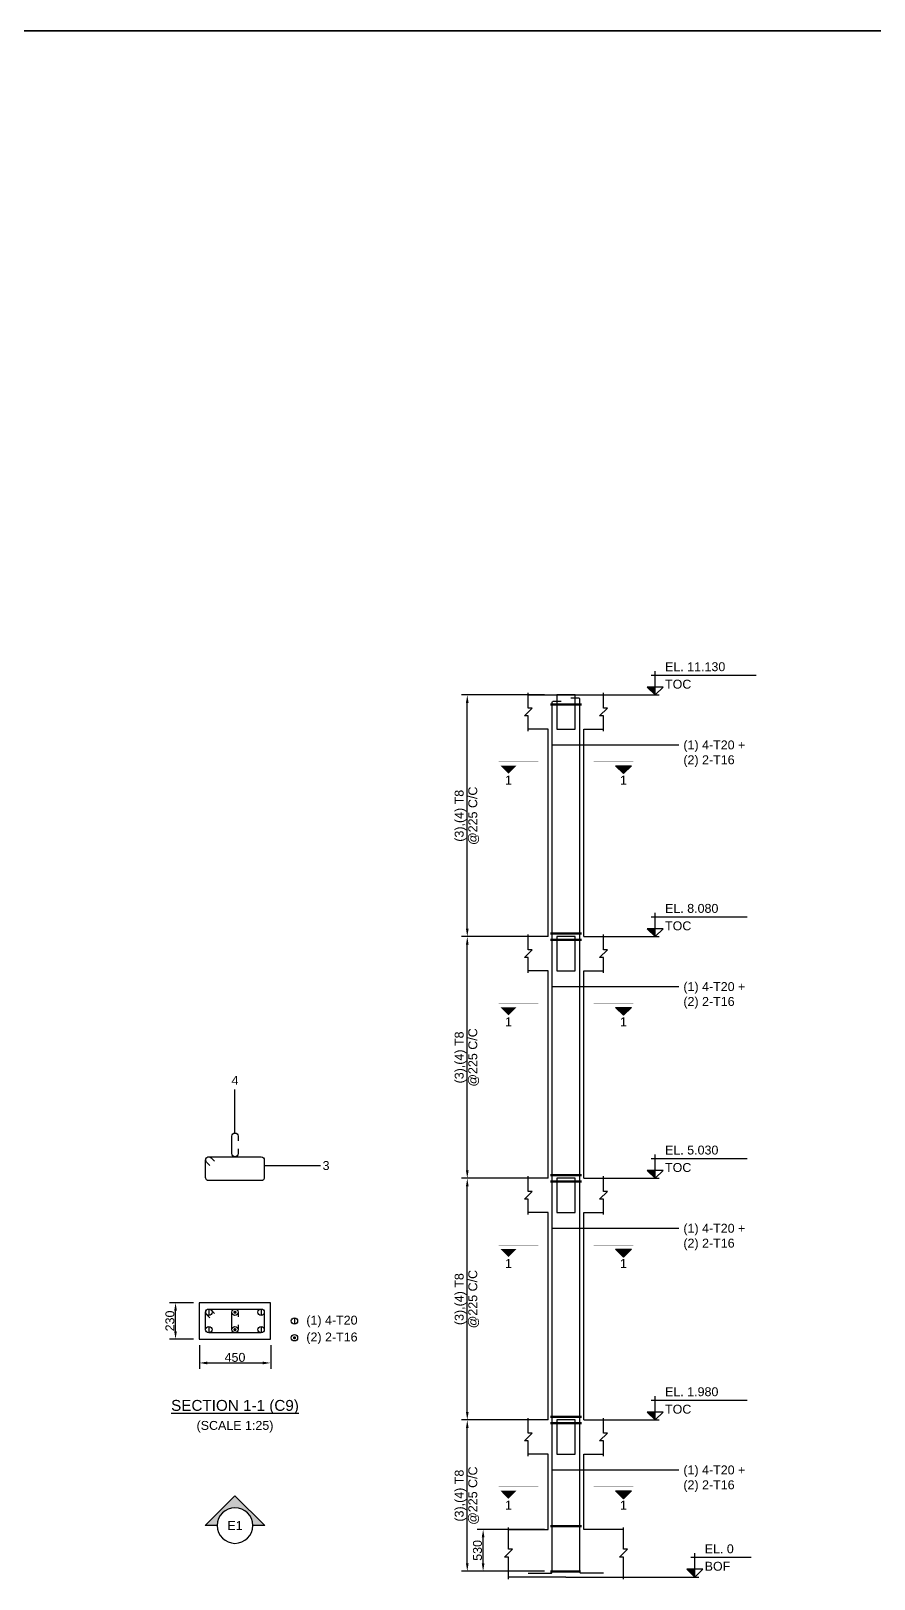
# Model space of a CAD drawing. Header units: inches. Extents: x -816171 to 9366335, y -450961 to 689132.
# Drawn here: x -183303 to -162033, y 47001 to 86049 of the extents above; entities that cross this region are included whole.
import ezdxf
from ezdxf.enums import TextEntityAlignment as Align

# ---------------------------------------------------------------- set-up
doc = ezdxf.new("R2010")
doc.units = ezdxf.units.IN
doc.header["$MEASUREMENT"] = 0
doc.linetypes.add('SCHidden', pattern=[1000, 500, -500])
for name, color, linetype in [('colSectionMarkLayer', 5, 'Continuous'), ('Concrete Line', 2, 'Continuous'), ('Dim', 31, 'Continuous'), ('Hatch', 25, 'Continuous'), ('Labels', 4, 'Continuous'), ('Link', 225, 'Continuous'), ('Reinforcement', 130, 'Continuous'), ('Text', 31, 'Continuous')]:
    doc.layers.add(name, color=color, linetype=linetype)
doc.styles.add('SC-BBS1', font='SansSerif')
doc.styles.add('SC-COL2', font='SansSerif')
doc.styles.get("Standard").update_dxf_attribs({"font": 'txt.shx'})
doc.dimstyles.new('ColumnSch', dxfattribs={"dimtxt": 225, "dimasz": 200, "dimexe": 150, "dimexo": 150, "dimgap": 25, "dimtad": 1, "dimtoh": 1, "dimdec": 4, "dimzin": 0, "dimdsep": 46, "dimtxsty": 'SC-COL2', "dimcen": 0.09, "dimclrd": 8, "dimclre": 8, "dimclrt": 31, "dimadec": 0, "dimazin": 0, "dimtfac": 1, "dimtdec": 0, "dimtix": 1, "dimtofl": 0, "dimtmove": 0, "dimatfit": 3, "dimfxl": 1, "dimtolj": 1, "dimtzin": 0, "dimarcsym": 0})
doc.dimstyles.get("Standard").update_dxf_attribs({"dimtxt": 0.18, "dimasz": 0.18, "dimexe": 0.18, "dimexo": 0.0625, "dimgap": 0.09, "dimtad": 0, "dimtih": 1, "dimtoh": 1, "dimdec": 4, "dimzin": 0, "dimdsep": 46, "dimtxsty": 'Standard', "dimcen": 0.09, "dimadec": 0, "dimazin": 0, "dimtfac": 1, "dimtdec": 4, "dimtofl": 0, "dimtmove": 0, "dimatfit": 3, "dimfxl": 1, "dimtolj": 1, "dimtzin": 0, "dimarcsym": 0})

# ---------------------------------------------------------------- blocks, each defined once
blk = doc.blocks.new('*D400')
at = {"layer": 'DEFPOINTS', "color": 0, "transparency": 16777216}
for p in [(-172295, 51013), (-170195, 51013), (-170195, 47195)]:
    blk.add_point(p, dxfattribs=at)
at = {"layer": 'Dim', "color": 8, "lineweight": -2, "transparency": 16777216}
for p, q in [((-170345, 51013), (-172445, 51013)), ((-172295, 47395), (-172295, 50813)), ((-170345, 47195), (-172445, 47195))]:
    blk.add_line(p, q, dxfattribs=at)
at = {"layer": 'Dim', "color": 8, "transparency": 16777216}
for points in [[(-172329, 50813), (-172262, 50813), (-172295, 51013)], [(-172329, 47395), (-172262, 47395), (-172295, 47195)]]:
    blk.add_solid(points, dxfattribs=at)
at = {"layer": 'Dim', "color": 31, "lineweight": 50, "transparency": 16777216, "char_height": 225, "attachment_point": 5, "rotation": 90, "style": 'SC-COL2'}
for s, insert in [('\\A1;(3),(4) T8', (-172466, 49104)), ('\\A1;@225 C/C', (-172134, 49104))]:
    blk.add_mtext(s, dxfattribs=dict(at, insert=insert))
blk = doc.blocks.new('*D401')
at = {"layer": 'DEFPOINTS', "color": 0, "transparency": 16777216}
for p in [(-171895, 48251), (-170195, 48251), (-170195, 47195)]:
    blk.add_point(p, dxfattribs=at)
at = {"layer": 'Dim', "color": 8, "lineweight": -2, "transparency": 16777216}
for p, q in [((-170345, 48251), (-172045, 48251)), ((-171895, 47395), (-171895, 48051)), ((-170345, 47195), (-172045, 47195))]:
    blk.add_line(p, q, dxfattribs=at)
at = {"layer": 'Dim', "color": 8, "transparency": 16777216}
for points in [[(-171929, 48051), (-171862, 48051), (-171895, 48251)], [(-171929, 47395), (-171862, 47395), (-171895, 47195)]]:
    blk.add_solid(points, dxfattribs=at)
at = {"layer": 'Dim', "color": 31, "lineweight": 50, "transparency": 16777216, "insert": (-172037, 47723), "char_height": 225, "attachment_point": 5, "rotation": 90, "style": 'SC-COL2'}
blk.add_mtext('\\A1;530', dxfattribs=at)
blk = doc.blocks.new('*D402')
at = {"layer": 'DEFPOINTS', "color": 0, "transparency": 16777216}
for p in [(-172295, 57109), (-170195, 57109), (-170195, 51013)]:
    blk.add_point(p, dxfattribs=at)
at = {"layer": 'Dim', "color": 8, "lineweight": -2, "transparency": 16777216}
for p, q in [((-170345, 57109), (-172445, 57109)), ((-172295, 51213), (-172295, 56909)), ((-170345, 51013), (-172445, 51013))]:
    blk.add_line(p, q, dxfattribs=at)
at = {"layer": 'Dim', "color": 8, "transparency": 16777216}
for points in [[(-172329, 56909), (-172262, 56909), (-172295, 57109)], [(-172329, 51213), (-172262, 51213), (-172295, 51013)]]:
    blk.add_solid(points, dxfattribs=at)
at = {"layer": 'Dim', "color": 31, "lineweight": 50, "transparency": 16777216, "char_height": 225, "attachment_point": 5, "rotation": 90, "style": 'SC-COL2'}
for s, insert in [('\\A1;(3),(4) T8', (-172466, 54061)), ('\\A1;@225 C/C', (-172134, 54061))]:
    blk.add_mtext(s, dxfattribs=dict(at, insert=insert))
blk = doc.blocks.new('*D403')
at = {"layer": 'DEFPOINTS', "color": 0, "transparency": 16777216}
for p in [(-172295, 63205), (-170195, 63205), (-170195, 57109)]:
    blk.add_point(p, dxfattribs=at)
at = {"layer": 'Dim', "color": 8, "lineweight": -2, "transparency": 16777216}
for p, q in [((-170345, 63205), (-172445, 63205)), ((-172295, 57309), (-172295, 63005)), ((-170345, 57109), (-172445, 57109))]:
    blk.add_line(p, q, dxfattribs=at)
at = {"layer": 'Dim', "color": 8, "transparency": 16777216}
for points in [[(-172329, 63005), (-172262, 63005), (-172295, 63205)], [(-172329, 57309), (-172262, 57309), (-172295, 57109)]]:
    blk.add_solid(points, dxfattribs=at)
at = {"layer": 'Dim', "color": 31, "lineweight": 50, "transparency": 16777216, "char_height": 225, "attachment_point": 5, "rotation": 90, "style": 'SC-COL2'}
for s, insert in [('\\A1;(3),(4) T8', (-172466, 60157)), ('\\A1;@225 C/C', (-172134, 60157))]:
    blk.add_mtext(s, dxfattribs=dict(at, insert=insert))
blk = doc.blocks.new('*D404')
at = {"layer": 'DEFPOINTS', "color": 0, "transparency": 16777216}
for p in [(-172295, 69301), (-170195, 69301), (-170195, 63205)]:
    blk.add_point(p, dxfattribs=at)
at = {"layer": 'Dim', "color": 8, "lineweight": -2, "transparency": 16777216}
for p, q in [((-170345, 69301), (-172445, 69301)), ((-172295, 63405), (-172295, 69101)), ((-170345, 63205), (-172445, 63205))]:
    blk.add_line(p, q, dxfattribs=at)
at = {"layer": 'Dim', "color": 8, "transparency": 16777216}
for points in [[(-172329, 69101), (-172262, 69101), (-172295, 69301)], [(-172329, 63405), (-172262, 63405), (-172295, 63205)]]:
    blk.add_solid(points, dxfattribs=at)
at = {"layer": 'Dim', "color": 31, "lineweight": 50, "transparency": 16777216, "char_height": 225, "attachment_point": 5, "rotation": 90, "style": 'SC-COL2'}
for s, insert in [('\\A1;(3),(4) T8', (-172466, 66253)), ('\\A1;@225 C/C', (-172134, 66253))]:
    blk.add_mtext(s, dxfattribs=dict(at, insert=insert))
blk = doc.blocks.new('*D409')
at = {"layer": 'DEFPOINTS', "color": 0, "transparency": 16777216}
for p in [(-179055, 53051), (-177255, 53051), (-177255, 52451)]:
    blk.add_point(p, dxfattribs=at)
at = {"layer": 'Dim', "color": 8, "lineweight": -2, "transparency": 16777216}
for p, q in [((-179055, 52901), (-179055, 52301)), ((-177255, 52901), (-177255, 52301)), ((-178855, 52451), (-177455, 52451))]:
    blk.add_line(p, q, dxfattribs=at)
at = {"layer": 'Dim', "color": 8, "transparency": 16777216}
for points in [[(-178855, 52484), (-178855, 52417), (-179055, 52451)], [(-177455, 52484), (-177455, 52417), (-177255, 52451)]]:
    blk.add_solid(points, dxfattribs=at)
at = {"layer": 'Dim', "color": 31, "transparency": 16777216, "insert": (-178155, 52591), "char_height": 225, "attachment_point": 5, "style": 'SC-COL2'}
blk.add_mtext('\\A1;450', dxfattribs=at)
blk = doc.blocks.new('*D410')
at = {"layer": 'DEFPOINTS', "color": 0, "transparency": 16777216}
for p in [(-179655, 53971), (-179055, 53971), (-179055, 53051)]:
    blk.add_point(p, dxfattribs=at)
at = {"layer": 'Dim', "color": 8, "lineweight": -2, "transparency": 16777216}
for p, q in [((-179205, 53971), (-179805, 53971)), ((-179655, 53251), (-179655, 53771)), ((-179205, 53051), (-179805, 53051))]:
    blk.add_line(p, q, dxfattribs=at)
at = {"layer": 'Dim', "color": 8, "transparency": 16777216}
for points in [[(-179689, 53771), (-179622, 53771), (-179655, 53971)], [(-179689, 53251), (-179622, 53251), (-179655, 53051)]]:
    blk.add_solid(points, dxfattribs=at)
at = {"layer": 'Dim', "color": 31, "transparency": 16777216, "insert": (-179797, 53511), "char_height": 225, "attachment_point": 5, "rotation": 90, "style": 'SC-COL2'}
blk.add_mtext('\\A1;230', dxfattribs=at)

msp = doc.modelspace()

# ---------------------------------------------------------------- hatches: boundary and pattern name
at = {"layer": 'Hatch'}
for points in [[(-167555.48091, 69300.59386), (-167555.48091, 69500.59386), (-167755.48091, 69500.59386)], [(-171455.48091, 67515.59386), (-171255.48091, 67315.59386), (-171055.48091, 67515.59386), (-171455.48091, 67515.59386)], [(-168155.48091, 67515.59386), (-168355.48091, 67315.59386), (-168555.48091, 67515.59386), (-168155.48091, 67515.59386)], [(-167555.48091, 63204.59386), (-167555.48091, 63404.59386), (-167755.48091, 63404.59386)], [(-171455.48091, 61419.59386), (-171255.48091, 61219.59386), (-171055.48091, 61419.59386), (-171455.48091, 61419.59386)], [(-168155.48091, 61419.59386), (-168355.48091, 61219.59386), (-168555.48091, 61419.59386), (-168155.48091, 61419.59386)], [(-167555.48091, 57108.59386), (-167555.48091, 57308.59386), (-167755.48091, 57308.59386)], [(-171455.48091, 55323.59386), (-171255.48091, 55123.59386), (-171055.48091, 55323.59386), (-171455.48091, 55323.59386)], [(-168155.48091, 55323.59386), (-168355.48091, 55123.59386), (-168555.48091, 55323.59386), (-168155.48091, 55323.59386)], [(-167555.48091, 51012.59386), (-167555.48091, 51212.59386), (-167755.48091, 51212.59386)], [(-171455.48091, 49227.59386), (-171255.48091, 49027.59386), (-171055.48091, 49227.59386), (-171455.48091, 49227.59386)], [(-168155.48091, 49227.59386), (-168355.48091, 49027.59386), (-168555.48091, 49227.59386), (-168155.48091, 49227.59386)], [(-166555.48091, 47050.59386), (-166555.48091, 47250.59386), (-166755.48091, 47250.59386)]]:
    msp.add_hatch(color=256, dxfattribs=at).paths.add_polyline_path(points, flags=0)
h = msp.add_hatch(color=256, dxfattribs=at)
edge = h.paths.add_edge_path(flags=16)
edge.add_line((-178605.48091, 48350.59386), (-178905.48091, 48350.59386))
edge.add_line((-178905.48091, 48350.59386), (-178155.48091, 49100.59386))
edge.add_line((-178155.48091, 49100.59386), (-177405.48091, 48350.59386))
edge.add_line((-177405.48091, 48350.59386), (-177705.48091, 48350.59386))
edge.add_arc((-178155.48091, 48350.59386), 450, 0, 180)

# ---------------------------------------------------------------- linework, layer by layer
at = {"lineweight": 50}
for p, q in [((-170195.48091, 69060.59386), (-169415.48091, 69060.59386)), ((-170195.48091, 63284.59386), (-169415.48091, 63284.59386)), ((-170195.48091, 63124.59386), (-169415.48091, 63124.59386)), ((-170195.48091, 57188.59386), (-169415.48091, 57188.59386)), ((-170195.48091, 57028.59386), (-169415.48091, 57028.59386)), ((-170195.48091, 51092.59386), (-169415.48091, 51092.59386)), ((-170195.48091, 50932.59386), (-169415.48091, 50932.59386)), ((-170195.48091, 48330.59386), (-169415.48091, 48330.59386)), ((-170195.48091, 47194.59386), (-169435.48091, 47194.59386))]:
    msp.add_line(p, q, dxfattribs=at)
for points in [[(-181417.4681, 86049.11051), (-266927.7018, 86049.11051)], [(-266927.7018, 86049.11051), (-181417.4681, 86049.11051)], [(-95907.23439, 86049.11051), (-181417.4681, 86049.11051)], [(-181417.4681, 86049.11051), (-95907.23439, 86049.11051)]]:
    msp.add_lwpolyline(points)
at = {"layer": 'colSectionMarkLayer'}
for p, q in [((-167555.48091, 69300.59386), (-167555.48091, 69900.59386)), ((-167655.48091, 69800.59386), (-165005.48091, 69800.59386)), ((-169355.48091, 69300.59386), (-167455.48091, 69300.59386)), ((-167655.48091, 63704.59386), (-165230.48091, 63704.59386)), ((-167555.48091, 63204.59386), (-167555.48091, 63804.59386)), ((-169355.48091, 63204.59386), (-167455.48091, 63204.59386)), ((-167655.48091, 57608.59386), (-165230.48091, 57608.59386)), ((-167555.48091, 57108.59386), (-167555.48091, 57708.59386)), ((-169355.48091, 57108.59386), (-167455.48091, 57108.59386)), ((-167555.48091, 51012.59386), (-167555.48091, 51612.59386)), ((-167655.48091, 51512.59386), (-165230.48091, 51512.59386)), ((-169355.48091, 51012.59386), (-167455.48091, 51012.59386)), ((-166555.48091, 47050.59386), (-166555.48091, 47650.59386)), ((-166655.48091, 47550.59386), (-165130.48091, 47550.59386)), ((-168355.48091, 47050.59386), (-166455.48091, 47050.59386))]:
    msp.add_line(p, q, dxfattribs=at)
for points in [[(-167555.48091, 69300.59386), (-167355.48091, 69500.59386), (-167755.48091, 69500.59386)], [(-167555.48091, 63204.59386), (-167355.48091, 63404.59386), (-167755.48091, 63404.59386)], [(-167555.48091, 57108.59386), (-167355.48091, 57308.59386), (-167755.48091, 57308.59386)], [(-167555.48091, 51012.59386), (-167355.48091, 51212.59386), (-167755.48091, 51212.59386)], [(-166555.48091, 47050.59386), (-166355.48091, 47250.59386), (-166755.48091, 47250.59386)]]:
    msp.add_lwpolyline(points, close=True, dxfattribs=at)
at = {"layer": 'colSectionMarkLayer', "const_width": 5}
for points in [[(-170505.48091, 67615.59386), (-171505.48091, 67615.59386)], [(-169105.48091, 67615.59386), (-168105.48091, 67615.59386)], [(-171455.48091, 67515.59386), (-171255.48091, 67315.59386), (-171055.48091, 67515.59386), (-171455.48091, 67515.59386)], [(-170505.48091, 61519.59386), (-171505.48091, 61519.59386)], [(-171455.48091, 61419.59386), (-171255.48091, 61219.59386), (-171055.48091, 61419.59386), (-171455.48091, 61419.59386)], [(-169105.48091, 61519.59386), (-168105.48091, 61519.59386)], [(-170505.48091, 55423.59386), (-171505.48091, 55423.59386)], [(-171455.48091, 55323.59386), (-171255.48091, 55123.59386), (-171055.48091, 55323.59386), (-171455.48091, 55323.59386)], [(-169105.48091, 55423.59386), (-168105.48091, 55423.59386)], [(-170505.48091, 49327.59386), (-171505.48091, 49327.59386)], [(-171455.48091, 49227.59386), (-171255.48091, 49027.59386), (-171055.48091, 49227.59386), (-171455.48091, 49227.59386)], [(-169105.48091, 49327.59386), (-168105.48091, 49327.59386)]]:
    msp.add_lwpolyline(points, dxfattribs=at)
at = {"layer": 'colSectionMarkLayer'}
for points in [[(-168155.48091, 67515.59386), (-168355.48091, 67315.59386), (-168555.48091, 67515.59386), (-168155.48091, 67515.59386)], [(-168155.48091, 61419.59386), (-168355.48091, 61219.59386), (-168555.48091, 61419.59386), (-168155.48091, 61419.59386)], [(-168155.48091, 55323.59386), (-168355.48091, 55123.59386), (-168555.48091, 55323.59386), (-168155.48091, 55323.59386)], [(-168155.48091, 49227.59386), (-168355.48091, 49027.59386), (-168555.48091, 49227.59386), (-168155.48091, 49227.59386)]]:
    msp.add_lwpolyline(points, dxfattribs=at)
msp.add_lwpolyline([(-178605.48091, 48350.59386), (-178905.48091, 48350.59386), (-178155.48091, 49100.59386), (-177405.48091, 48350.59386), (-177705.48091, 48350.59386, 1), (-178605.48091, 48350.59386, 1), (-177705.48091, 48350.59386)], format="xyb", dxfattribs=at)
at = {"layer": 'Concrete Line'}
for p, q in [((-170755.48091, 69300.59386), (-168855.48091, 69300.59386)), ((-170255.48091, 68440.59386), (-170755.48091, 68440.59386)), ((-170255.48091, 63204.59386), (-170255.48091, 68440.59386)), ((-169355.48091, 63204.59386), (-169355.48091, 68440.59386)), ((-169355.48091, 68440.59386), (-168855.48091, 68440.59386)), ((-170255.48091, 63204.59386), (-170755.48091, 63204.59386)), ((-170255.48091, 63204.59386), (-170255.48091, 63204.59386)), ((-170255.48091, 63204.59386), (-170255.48091, 63204.59386)), ((-169355.48091, 63204.59386), (-169355.48091, 63204.59386)), ((-169355.48091, 63204.59386), (-169355.48091, 63204.59386)), ((-169355.48091, 63204.59386), (-168855.48091, 63204.59386)), ((-170255.48091, 62344.59386), (-170755.48091, 62344.59386)), ((-170255.48091, 57108.59386), (-170255.48091, 62344.59386)), ((-169355.48091, 57108.59386), (-169355.48091, 62344.59386)), ((-169355.48091, 62344.59386), (-168855.48091, 62344.59386)), ((-170255.48091, 57108.59386), (-170755.48091, 57108.59386)), ((-170255.48091, 57108.59386), (-170255.48091, 57108.59386)), ((-170255.48091, 57108.59386), (-170255.48091, 57108.59386)), ((-169355.48091, 57108.59386), (-169355.48091, 57108.59386)), ((-169355.48091, 57108.59386), (-169355.48091, 57108.59386)), ((-169355.48091, 57108.59386), (-168855.48091, 57108.59386)), ((-170255.48091, 56248.59386), (-170755.48091, 56248.59386)), ((-170255.48091, 51012.59386), (-170255.48091, 56248.59386)), ((-169355.48091, 51012.59386), (-169355.48091, 56248.59386)), ((-169355.48091, 56248.59386), (-168855.48091, 56248.59386)), ((-170255.48091, 51012.59386), (-170755.48091, 51012.59386)), ((-170255.48091, 51012.59386), (-170255.48091, 51012.59386)), ((-170255.48091, 51012.59386), (-170255.48091, 51012.59386)), ((-169355.48091, 51012.59386), (-169355.48091, 51012.59386)), ((-169355.48091, 51012.59386), (-169355.48091, 51012.59386)), ((-169355.48091, 51012.59386), (-168855.48091, 51012.59386)), ((-170255.48091, 50152.59386), (-170755.48091, 50152.59386)), ((-170255.48091, 48250.59386), (-170255.48091, 50152.59386)), ((-169355.48091, 48250.59386), (-169355.48091, 50152.59386)), ((-169355.48091, 50152.59386), (-168855.48091, 50152.59386)), ((-171255.48091, 48250.59386), (-170255.48091, 48250.59386)), ((-168355.48091, 48250.59386), (-169355.48091, 48250.59386)), ((-168355.48091, 48250.59386), (-169355.48091, 48250.59386)), ((-169805.48091, 47050.59386), (-171255.48091, 47050.59386)), ((-169805.48091, 47050.59386), (-168355.48091, 47050.59386))]:
    msp.add_line(p, q, dxfattribs=at)
for points in [[(-170755.48091, 68390.59386), (-170755.48091, 68770.59386), (-170855.48091, 68770.59386), (-170655.48091, 68970.59386), (-170755.48091, 68970.59386), (-170755.48091, 69350.59386)], [(-168855.48091, 68390.59386), (-168855.48091, 68770.59386), (-168955.48091, 68770.59386), (-168755.48091, 68970.59386), (-168855.48091, 68970.59386), (-168855.48091, 69350.59386)], [(-170755.48091, 62294.59386), (-170755.48091, 62674.59386), (-170855.48091, 62674.59386), (-170655.48091, 62874.59386), (-170755.48091, 62874.59386), (-170755.48091, 63254.59386)], [(-168855.48091, 62294.59386), (-168855.48091, 62674.59386), (-168955.48091, 62674.59386), (-168755.48091, 62874.59386), (-168855.48091, 62874.59386), (-168855.48091, 63254.59386)], [(-170755.48091, 56198.59386), (-170755.48091, 56578.59386), (-170855.48091, 56578.59386), (-170655.48091, 56778.59386), (-170755.48091, 56778.59386), (-170755.48091, 57158.59386)], [(-168855.48091, 56198.59386), (-168855.48091, 56578.59386), (-168955.48091, 56578.59386), (-168755.48091, 56778.59386), (-168855.48091, 56778.59386), (-168855.48091, 57158.59386)], [(-170755.48091, 50102.59386), (-170755.48091, 50482.59386), (-170855.48091, 50482.59386), (-170655.48091, 50682.59386), (-170755.48091, 50682.59386), (-170755.48091, 51062.59386)], [(-168855.48091, 50102.59386), (-168855.48091, 50482.59386), (-168955.48091, 50482.59386), (-168755.48091, 50682.59386), (-168855.48091, 50682.59386), (-168855.48091, 51062.59386)], [(-171255.48091, 47000.59386), (-171255.48091, 47550.59386), (-171355.48091, 47550.59386), (-171155.48091, 47750.59386), (-171255.48091, 47750.59386), (-171255.48091, 48300.59386)], [(-168355.48091, 47000.59386), (-168355.48091, 47550.59386), (-168455.48091, 47550.59386), (-168255.48091, 47750.59386), (-168355.48091, 47750.59386), (-168355.48091, 48300.59386)]]:
    msp.add_lwpolyline(points, dxfattribs=at)
for points in [[(-170035.48091, 69300.59386), (-170035.48091, 68440.59386), (-169575.48091, 68440.59386), (-169575.48091, 69300.59386)], [(-170035.48091, 63204.59386), (-170035.48091, 62344.59386), (-169575.48091, 62344.59386), (-169575.48091, 63204.59386)], [(-170035.48091, 57108.59386), (-170035.48091, 56248.59386), (-169575.48091, 56248.59386), (-169575.48091, 57108.59386)], [(-179055.48091, 53050.59386), (-177255.48091, 53050.59386), (-177255.48091, 53050.59386), (-177255.48091, 53970.59386), (-177255.48091, 53970.59386), (-179055.48091, 53970.59386), (-179055.48091, 53970.59386), (-179055.48091, 53050.59386)], [(-170035.48091, 51012.59386), (-170035.48091, 50152.59386), (-169575.48091, 50152.59386), (-169575.48091, 51012.59386)]]:
    msp.add_lwpolyline(points, close=True, dxfattribs=at)
at = {"layer": 'Concrete Line', "linetype": 'SCHidden', "ltscale": 0.3}
for points in [[(-170035.48091, 69300.59386), (-170035.48091, 68440.59386), (-169575.48091, 68440.59386), (-169575.48091, 69300.59386)], [(-170035.48091, 63204.59386), (-170035.48091, 62344.59386), (-169575.48091, 62344.59386), (-169575.48091, 63204.59386)], [(-170035.48091, 57108.59386), (-170035.48091, 56248.59386), (-169575.48091, 56248.59386), (-169575.48091, 57108.59386)], [(-170035.48091, 51012.59386), (-170035.48091, 50152.59386), (-169575.48091, 50152.59386), (-169575.48091, 51012.59386)]]:
    msp.add_lwpolyline(points, close=True, dxfattribs=at)
at = {"layer": 'Link'}
for points in [[(-178075.48091, 57850.59386), (-178075.48091, 57730.59386, -1), (-178235.48091, 57730.59386), (-178235.48091, 58170.59386, -1), (-178075.48091, 58170.59386), (-178075.48091, 58050.59386)], [(-178787.1969, 57429.17246), (-178872.04956, 57514.02543, -0.6681779738), (-178815.48091, 57650.59386), (-177495.48091, 57650.59386, -0.4142135624), (-177415.48091, 57570.59386), (-177415.48091, 57130.59386, -0.4142135624), (-177495.48091, 57050.59386), (-178815.48091, 57050.59386, -0.4142135624), (-178895.48091, 57130.59386), (-178895.48091, 57570.59386, -0.6681793021), (-178758.91226, 57627.1623), (-178674.0596, 57542.30933)], [(-178787.1969, 53589.17246), (-178872.04956, 53674.02543, -0.6681779738), (-178815.48091, 53810.59386), (-177495.48091, 53810.59386, -0.4142135624), (-177415.48091, 53730.59386), (-177415.48091, 53290.59386, -0.4142135624), (-177495.48091, 53210.59386), (-178815.48091, 53210.59386, -0.4142135624), (-178895.48091, 53290.59386), (-178895.48091, 53730.59386, -0.6681793021), (-178758.91226, 53787.1623), (-178674.0596, 53702.30933)], [(-178075.48091, 53410.59386), (-178075.48091, 53290.59386, -1), (-178235.48091, 53290.59386), (-178235.48091, 53730.59386, -1), (-178075.48091, 53730.59386), (-178075.48091, 53610.59386)]]:
    msp.add_lwpolyline(points, format="xyb", dxfattribs=at)
at = {"layer": 'Reinforcement', "lineweight": 25}
for points in [[(-170155.48091, 63662.59386), (-170155.48091, 65822.59386), (-170155.48091, 66362.59386), (-170155.48091, 69110.59386, -0.4142135624), (-170125.48091, 69140.59386), (-169925.48091, 69140.59386)], [(-169455.48091, 65822.59386), (-169455.48091, 67550.59386), (-169455.48091, 68090.59386), (-169455.48091, 69190.59386, 0.4142135624), (-169485.48091, 69220.59386), (-169685.48091, 69220.59386)], [(-168855.48091, 47150.59386), (-169425.48091, 47150.59386, -0.4142135624), (-169455.48091, 47180.59386), (-169455.48091, 55358.59386)], [(-170755.48091, 47150.59386), (-170185.48091, 47150.59386, 0.4142135624), (-170155.48091, 47180.59386), (-170155.48091, 53630.59386)]]:
    msp.add_lwpolyline(points, format="xyb", dxfattribs=at)
for points in [[(-169455.48091, 59726.59386), (-169455.48091, 61454.59386), (-169455.48091, 61994.59386), (-169455.48091, 67550.59386)], [(-170155.48091, 57566.59386), (-170155.48091, 59726.59386), (-170155.48091, 60266.59386), (-170155.48091, 65822.59386)], [(-169455.48091, 53630.59386), (-169455.48091, 55358.59386), (-169455.48091, 55898.59386), (-169455.48091, 61454.59386)], [(-170155.48091, 51470.59386), (-170155.48091, 53630.59386), (-170155.48091, 54170.59386), (-170155.48091, 59726.59386)]]:
    msp.add_lwpolyline(points, dxfattribs=at)
at = {"layer": 'Reinforcement', "color": 130}
for points in [[(-178815.48091, 53810.59386), (-178815.48091, 53650.59386)], [(-177495.48091, 53810.59386), (-177495.48091, 53650.59386)], [(-176655.48091, 53590.59386), (-176655.48091, 53430.59386)], [(-178815.48091, 53370.59386), (-178815.48091, 53210.59386)], [(-177495.48091, 53370.59386), (-177495.48091, 53210.59386)]]:
    msp.add_lwpolyline(points, dxfattribs=at)
at = {"layer": 'Reinforcement', "color": 130, "const_width": 40}
for points in [[(-178175.48091, 53730.59386, 1), (-178135.48091, 53730.59386, 1)], [(-178175.48091, 53290.59386, 1), (-178135.48091, 53290.59386, 1)], [(-176675.48091, 53085.59386, 1), (-176635.48091, 53085.59386, 1)]]:
    msp.add_lwpolyline(points, format="xyb", close=True, dxfattribs=at)
at = {"layer": 'Reinforcement', "color": 130}
for centre in [(-178815.48091, 53730.59386), (-178155.48091, 53730.59386), (-177495.48091, 53730.59386), (-176655.48091, 53510.59386), (-178815.48091, 53290.59386), (-178155.48091, 53290.59386), (-177495.48091, 53290.59386), (-176655.48091, 53085.59386)]:
    msp.add_circle(centre, 80, dxfattribs=at)

# ---------------------------------------------------------------- texts
at = {"layer": 'colSectionMarkLayer', "style": 'SC-BBS1'}
for p in [(-171255.48091, 67265.59386), (-168355.48091, 67265.59386), (-171255.48091, 61169.59386), (-168355.48091, 61169.59386), (-171255.48091, 55073.59386), (-168355.48091, 55073.59386), (-171255.48091, 48977.59386), (-168355.48091, 48977.59386)]:
    msp.add_text('1', height=225, dxfattribs=at).set_placement(p, align=Align.TOP_CENTER)
at = {"layer": 'Labels', "style": 'SC-BBS1'}
msp.add_text('%%uSECTION 1-1 (C9)', height=275, dxfattribs=at).set_placement((-178155.48091, 51160.59386), align=Align.BOTTOM_CENTER)
msp.add_text('E1', height=225, dxfattribs=at).set_placement((-178155.48091, 48350.59386), align=Align.MIDDLE_CENTER)
at = {"layer": 'Text', "style": 'SC-BBS1'}
for s, p in [('EL. 11.130', (-167305.48091, 69900.59386)), ('TOC', (-167305.48091, 69460.59386)), ('EL. 8.080', (-167305.48091, 63804.59386)), ('TOC', (-167305.48091, 63364.59386)), ('EL. 5.030', (-167305.48091, 57708.59386)), ('TOC', (-167305.48091, 57268.59386)), ('EL. 1.980', (-167305.48091, 51612.59386)), ('TOC', (-167305.48091, 51172.59386)), ('EL. 0', (-166305.48091, 47650.59386)), ('BOF', (-166305.48091, 47210.59386))]:
    msp.add_text(s, height=225, dxfattribs=at).set_placement(p)
for s, p in [('4', (-178155.48091, 59400.59386)), ('(SCALE 1:25)', (-178155.48091, 50695.59386))]:
    msp.add_text(s, height=225, dxfattribs=at).set_placement(p, align=Align.BOTTOM_CENTER)
for s, p in [('3', (-175945.48091, 57430.59386)), ('(1) 4-T20', (-176355.48091, 53530.59386)), ('(2) 2-T16', (-176355.48091, 53105.59386))]:
    msp.add_text(s, height=225, dxfattribs=at).set_placement(p, align=Align.MIDDLE_LEFT)
at = {"layer": 'Text', "char_height": 225, "attachment_point": 1, "style": 'SC-BBS1'}
for insert in [(-166842.98091, 68153.09386), (-166842.98091, 62057.09386), (-166842.98091, 55961.09386), (-166842.98091, 49865.09386)]:
    msp.add_mtext('(1) 4-T20 + \\P(2) 2-T16', dxfattribs=dict(at, insert=insert))

# ---------------------------------------------------------------- dimensions: what is measured, and where the dimension line sits
at = {"layer": 'Dim', "lineweight": 50}
for p1, p2, distance, text, picture, middle in [((-170195.48091, 63204.59386), (-170195.48091, 69300.59386), 2100, '(3),(4) T8\\X@225 C/C', '*D404', (-172295.48091, 66252.59386)), ((-170195.48091, 57108.59386), (-170195.48091, 63204.59386), 2100, '(3),(4) T8\\X@225 C/C', '*D403', (-172295.48091, 60156.59386)), ((-170195.48091, 51012.59386), (-170195.48091, 57108.59386), 2100, '(3),(4) T8\\X@225 C/C', '*D402', (-172295.48091, 54060.59386)), ((-170195.48091, 47194.59386), (-170195.48091, 51012.59386), 2100, '(3),(4) T8\\X@225 C/C', '*D400', (-172295.48091, 49103.59386)), ((-170195.48091, 47194.59386), (-170195.48091, 48250.59386), 1700, '530', '*D401', (-172036.53029, 47722.59386))]:
    dim = msp.add_aligned_dim(p1=p1, p2=p2, distance=distance, text=text, dimstyle='ColumnSch', dxfattribs=at)
    dim.commit()
    dim.dimension.update_dxf_attribs({"geometry": picture, "text_midpoint": middle})
at = {"layer": 'Dim'}
for p2, distance, text, picture, middle in [((-179055.48091, 53970.59386), 600, '230', '*D410', (-179796.53029, 53510.59386)), ((-177255.48091, 53050.59386), -600, '450', '*D409', (-178155.48091, 52591.48893))]:
    dim = msp.add_aligned_dim(p1=(-179055.48091, 53050.59386), p2=p2, distance=distance, text=text, dimstyle='ColumnSch', override={"dimtofl": 1}, dxfattribs=at)
    dim.commit()
    dim.dimension.update_dxf_attribs({"geometry": picture, "text_midpoint": middle})

# ---------------------------------------------------------------- leaders
at = {"layer": 'Dim', "color": 8}
for points in [[(-170155.48091, 68040.59386), (-166955.48091, 68040.59386)], [(-169455.48091, 68040.59386), (-166955.48091, 68040.59386)], [(-170155.48091, 61944.59386), (-166955.48091, 61944.59386)], [(-169455.48091, 61944.59386), (-166955.48091, 61944.59386)], [(-178155.48091, 58250.59386), (-178155.48091, 59350.59386)], [(-177415.48091, 57430.59386), (-175995.48091, 57430.59386)], [(-170155.48091, 55848.59386), (-166955.48091, 55848.59386)], [(-169455.48091, 55848.59386), (-166955.48091, 55848.59386)], [(-170155.48091, 49752.59386), (-166955.48091, 49752.59386)], [(-169455.48091, 49752.59386), (-166955.48091, 49752.59386)]]:
    msp.add_leader(points, dimstyle='Standard', dxfattribs=at)

doc.saveas('drawing.dxf')
